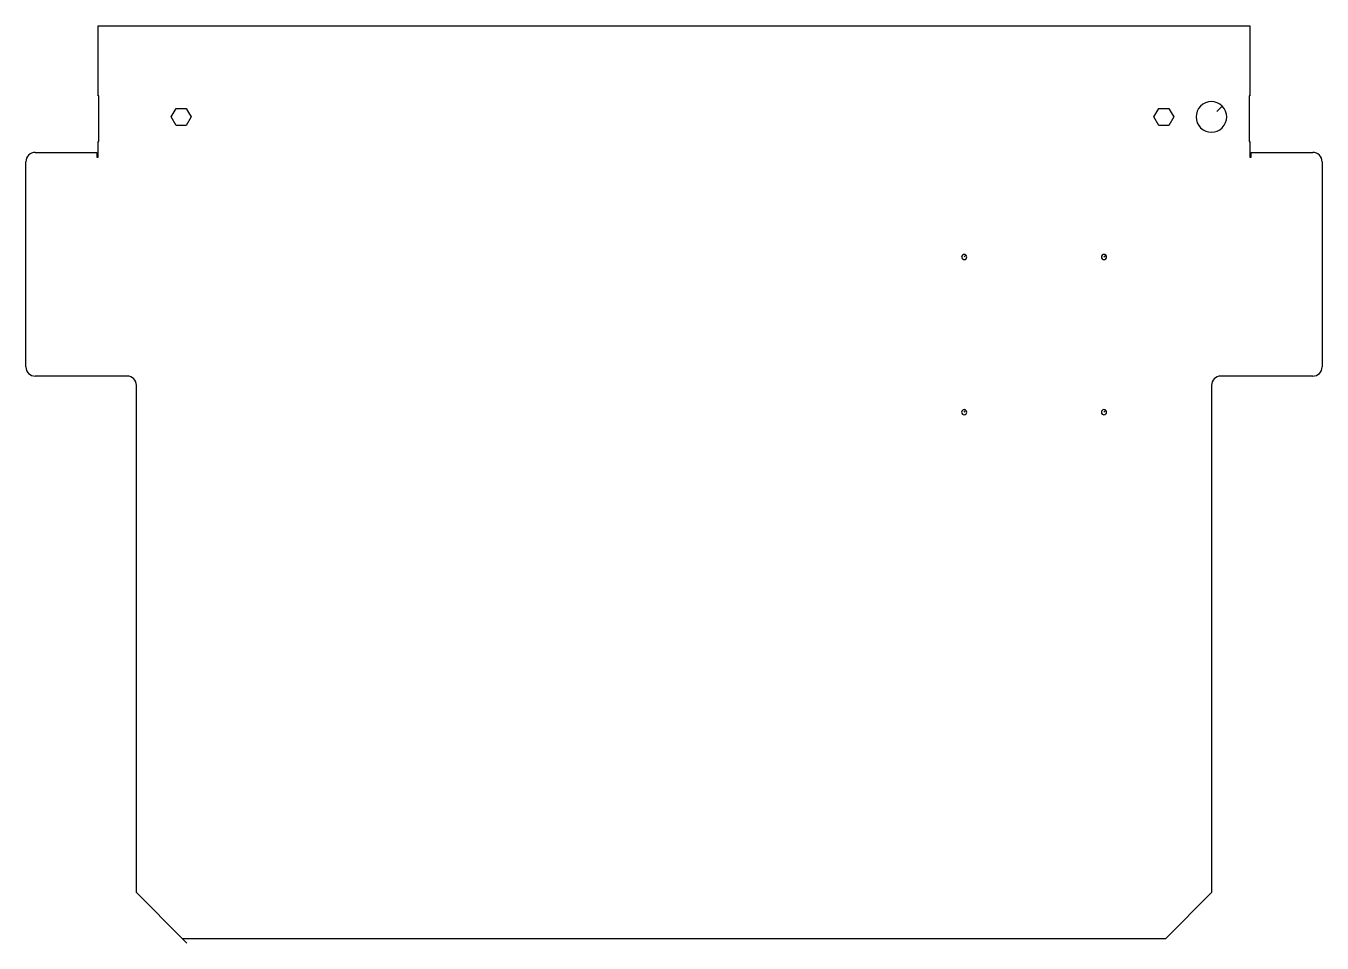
# Model space of a CAD drawing. Extents: x 577 to 1422, y 6 to 603.
import ezdxf

# ---------------------------------------------------------------- set-up
doc = ezdxf.new("R2010")
doc.units = 0

msp = doc.modelspace()

# ---------------------------------------------------------------- linework, layer by layer
for p, q in [((624.44, 557.6), (624.44, 603.03)), ((624.44, 603.03), (1374.56, 603.03)), ((1374.56, 603.03), (1374.56, 557.6)), ((624.94, 557.6), (624.44, 557.6)), ((624.94, 527.72), (624.94, 557.6)), ((1374.56, 557.6), (1374.06, 557.6)), ((1374.06, 557.6), (1374.06, 527.72)), ((672.05, 543.81), (675.27, 549.4)), ((675.27, 549.4), (681.73, 549.4)), ((681.73, 549.4), (683.34, 546.61)), ((1312.05, 543.81), (1315.27, 549.4)), ((1315.27, 549.4), (1321.73, 549.4)), ((1321.73, 549.4), (1323.34, 546.61)), ((1352.99, 547.39), (1356.49, 550.88)), ((675.27, 538.22), (672.05, 543.81)), ((684.95, 543.81), (681.73, 538.22)), ((683.34, 546.61), (684.95, 543.81)), ((1315.27, 538.22), (1312.05, 543.81)), ((1324.95, 543.81), (1321.73, 538.22)), ((1323.34, 546.61), (1324.95, 543.81)), ((681.73, 538.22), (675.27, 538.22)), ((1321.73, 538.22), (1315.27, 538.22)), ((624.44, 517.72), (624.44, 527.72)), ((624.44, 527.72), (624.94, 527.72)), ((1374.06, 527.72), (1374.56, 527.72)), ((1374.56, 527.72), (1374.56, 517.72)), ((583.5, 520.72), (623.56, 520.72)), ((623.56, 520.72), (623.56, 517.72)), ((623.56, 517.72), (624.44, 517.72)), ((1374.56, 517.72), (1375.44, 517.72)), ((1375.44, 517.72), (1375.44, 520.72)), ((1375.44, 520.72), (1415.5, 520.72)), ((577.44, 381.16), (577.44, 514.66)), ((1421.56, 514.66), (1421.56, 381.16)), ((1188.46, 452.7), (1189.65, 453.89)), ((1279.46, 452.7), (1280.65, 453.89)), ((643.5, 375.1), (583.5, 375.1)), ((1415.5, 375.1), (1355.5, 375.1)), ((649.44, 38.98), (649.44, 369.16)), ((1349.56, 369.16), (1349.56, 38.98)), ((1188.46, 351.7), (1189.65, 352.89)), ((1279.46, 351.7), (1280.65, 352.89)), ((679.46, 8.96), (649.44, 38.98)), ((1349.56, 38.98), (1319.52, 8.94)), ((682.29, 6.13), (679.46, 8.96)), ((1319.52, 8.94), (679.5, 8.94))]:
    msp.add_line(p, q)
for centre, radius, start, end in [((1349.5, 543.81), 9.94, 45.326, 45), ((583.5, 514.66), 6.06, 90, 180), ((1415.5, 514.66), 6.06, 360, 90), ((1188.5, 452.66), 1.68, 46.92518, 44.76027), ((1279.5, 452.66), 1.68, 46.92518, 44.76027), ((583.5, 381.16), 6.06, 180, 270), ((1415.5, 381.16), 6.06, 270, 0), ((643.5, 369.16), 5.94, 0, 90), ((1355.5, 369.16), 5.94, 90, 180), ((1188.5, 351.66), 1.68, 46.92518, 44.76027), ((1279.5, 351.66), 1.68, 46.92518, 44.76027)]:
    msp.add_arc(centre, radius, start, end)

doc.saveas('drawing.dxf')
